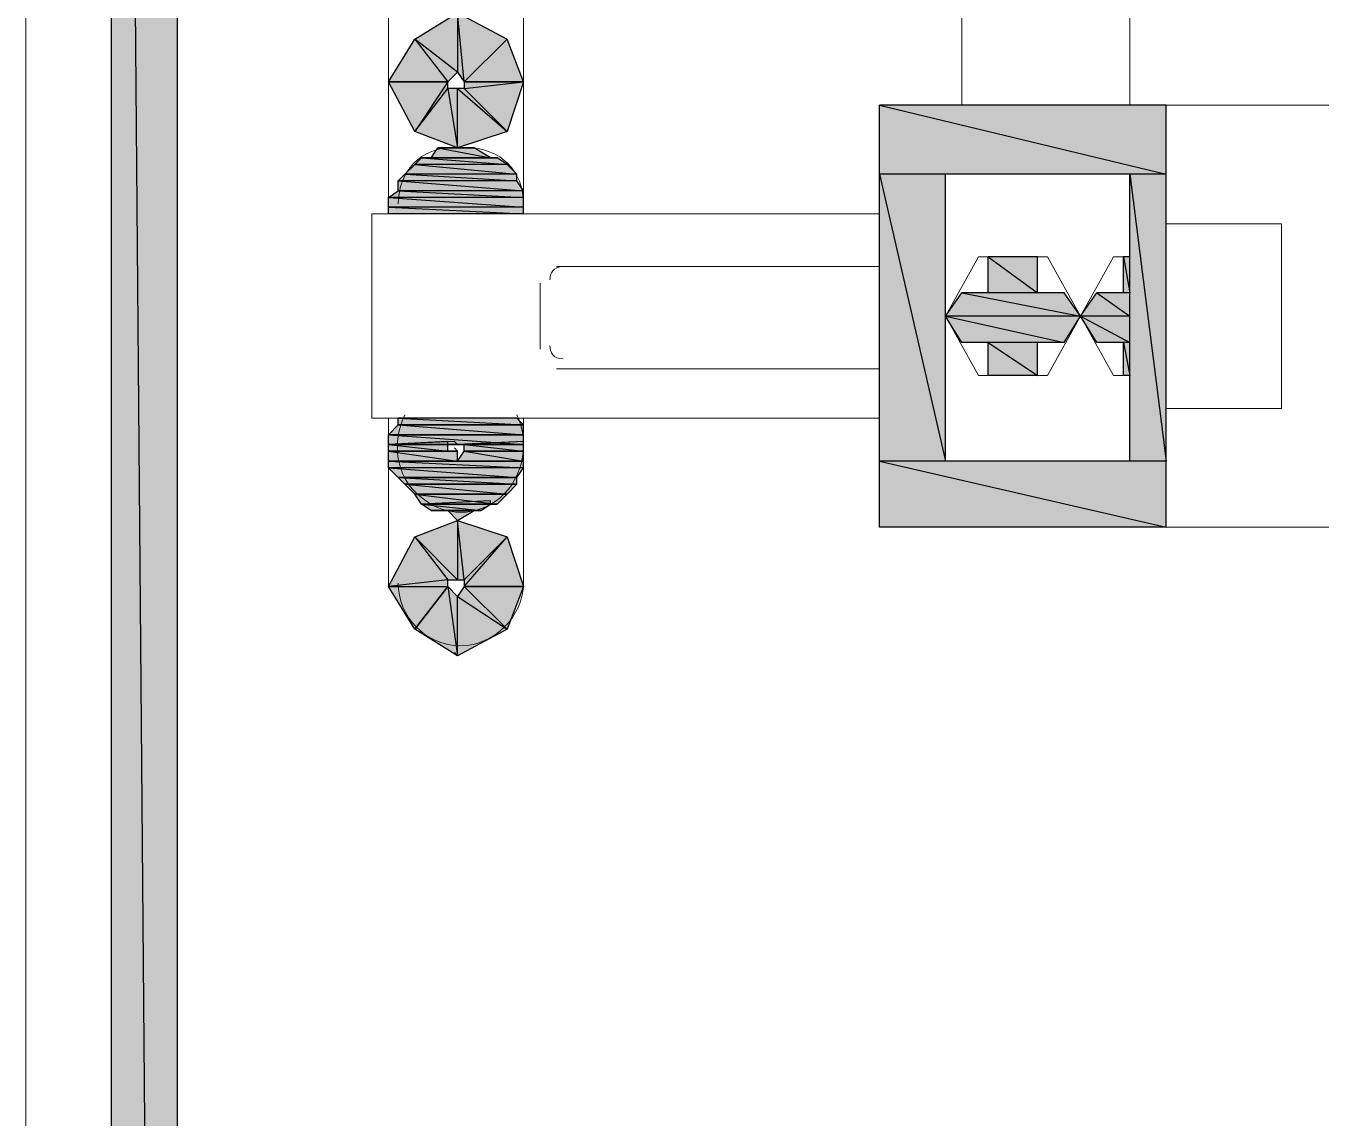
# Model space of a CAD drawing. Header units: millimetres. Extents: x 53 to 176, y -29 to 32.
# Drawn here: x 112.392 to 112.941, y -15.066 to -14.604 of the extents above; entities that cross this region are included whole.
import ezdxf

# ---------------------------------------------------------------- set-up
doc = ezdxf.new("R2010")
doc.units = ezdxf.units.MM
doc.layers.add('15 - Quadro de medição', color=6, linetype='Continuous')

msp = doc.modelspace()

# ---------------------------------------------------------------- hatches: boundary and pattern name
at = {"layer": '15 - Quadro de medição', "true_color": 0x000007}
h = msp.add_hatch(color=7, dxfattribs=at)
h.paths.add_polyline_path([(112.45599, -13.39693), (112.42805, -13.39693), (112.45599, -16.73937)])
h.paths.add_polyline_path([(112.42805, -13.39693), (112.45599, -16.73937), (112.42805, -16.73937)])
h = msp.add_hatch(color=7, dxfattribs=at)
h.paths.add_polyline_path([(112.60265, -14.62747), (112.59567, -14.60931), (112.57751, -14.62747)])
h.paths.add_polyline_path([(112.59567, -14.60931), (112.57751, -14.62747), (112.57471, -14.59814)])
h.paths.add_polyline_path([(112.57751, -14.62747), (112.57471, -14.59814), (112.57471, -14.62328)])
h.paths.add_polyline_path([(112.57471, -14.59814), (112.57471, -14.62328), (112.55656, -14.60931)])
h.paths.add_polyline_path([(112.57471, -14.62328), (112.55656, -14.60931), (112.57052, -14.62747)])
h.paths.add_polyline_path([(112.55656, -14.60931), (112.57052, -14.62747), (112.54538, -14.62747)])
h = msp.add_hatch(color=7, dxfattribs=at)
h.paths.add_polyline_path([(112.54538, -14.62747), (112.57052, -14.62747), (112.55656, -14.64842)])
h.paths.add_polyline_path([(112.57052, -14.62747), (112.55656, -14.64842), (112.57052, -14.63027)])
h.paths.add_polyline_path([(112.55656, -14.64842), (112.57052, -14.63027), (112.57471, -14.65541)])
h.paths.add_polyline_path([(112.57052, -14.63027), (112.57471, -14.65541), (112.57471, -14.63027)])
h.paths.add_polyline_path([(112.57471, -14.65541), (112.57471, -14.63027), (112.59567, -14.64842)])
h.paths.add_polyline_path([(112.57471, -14.63027), (112.59567, -14.64842), (112.57751, -14.63027)])
h.paths.add_polyline_path([(112.59567, -14.64842), (112.57751, -14.63027), (112.60265, -14.62747)])
h.paths.add_polyline_path([(112.57751, -14.63027), (112.60265, -14.62747), (112.57751, -14.62747)])
h = msp.add_hatch(color=7, dxfattribs=at)
h.paths.add_polyline_path([(112.87502, -14.63725), (112.7535, -14.63725), (112.87502, -14.66658)])
h.paths.add_polyline_path([(112.7535, -14.63725), (112.87502, -14.66658), (112.7535, -14.66658)])
h = msp.add_hatch(color=7, dxfattribs=at)
h.paths.add_polyline_path([(112.5817, -14.65541), (112.56633, -14.65541), (112.58868, -14.6596)])
h.paths.add_polyline_path([(112.56633, -14.65541), (112.58868, -14.6596), (112.56354, -14.6596)])
h = msp.add_hatch(color=7, dxfattribs=at)
h.paths.add_polyline_path([(112.59147, -14.6596), (112.55935, -14.6596), (112.59567, -14.66239)])
h.paths.add_polyline_path([(112.55935, -14.6596), (112.59567, -14.66239), (112.55656, -14.66239)])
h = msp.add_hatch(color=7, dxfattribs=at)
h.paths.add_polyline_path([(112.59986, -14.66658), (112.55237, -14.66658), (112.59986, -14.66937)])
h.paths.add_polyline_path([(112.55237, -14.66658), (112.59986, -14.66937), (112.54957, -14.66937)])
h = msp.add_hatch(color=7, dxfattribs=at)
h.paths.add_polyline_path([(112.59567, -14.66239), (112.55656, -14.66239), (112.59986, -14.66658)])
h.paths.add_polyline_path([(112.55656, -14.66239), (112.59986, -14.66658), (112.55237, -14.66658)])
h = msp.add_hatch(color=7, dxfattribs=at)
h.paths.add_polyline_path([(112.78143, -14.66658), (112.7535, -14.66658), (112.78143, -14.7881)])
h.paths.add_polyline_path([(112.7535, -14.66658), (112.78143, -14.7881), (112.7535, -14.7881)])
h = msp.add_hatch(color=7, dxfattribs=at)
h.paths.add_polyline_path([(112.87502, -14.66658), (112.85965, -14.66658), (112.87502, -14.7881)])
h.paths.add_polyline_path([(112.85965, -14.66658), (112.87502, -14.7881), (112.85965, -14.7881)])
h = msp.add_hatch(color=7, dxfattribs=at)
h.paths.add_polyline_path([(112.59986, -14.66937), (112.54957, -14.66937), (112.60265, -14.67356)])
h.paths.add_polyline_path([(112.54957, -14.66937), (112.60265, -14.67356), (112.54957, -14.67356)])
h = msp.add_hatch(color=7, dxfattribs=at)
h.paths.add_polyline_path([(112.60265, -14.67356), (112.54957, -14.67356), (112.60265, -14.67636)])
h.paths.add_polyline_path([(112.54957, -14.67356), (112.60265, -14.67636), (112.54538, -14.67636)])
h = msp.add_hatch(color=7, dxfattribs=at)
h.paths.add_polyline_path([(112.60265, -14.67636), (112.54538, -14.67636), (112.60265, -14.68055)])
h.paths.add_polyline_path([(112.54538, -14.67636), (112.60265, -14.68055), (112.54538, -14.68055)])
h = msp.add_hatch(color=7, dxfattribs=at)
h.paths.add_polyline_path([(112.60265, -14.68055), (112.54538, -14.68055), (112.60265, -14.68334)])
h.paths.add_polyline_path([(112.54538, -14.68055), (112.60265, -14.68334), (112.54538, -14.68334)])
h = msp.add_hatch(color=7, dxfattribs=at)
h.paths.add_polyline_path([(112.82054, -14.7015), (112.79959, -14.7015), (112.82054, -14.71686)])
h.paths.add_polyline_path([(112.79959, -14.7015), (112.82054, -14.71686), (112.79959, -14.71686)])
h = msp.add_hatch(color=7, dxfattribs=at)
h.paths.add_polyline_path([(112.85965, -14.7015), (112.85686, -14.7015), (112.85965, -14.71686)])
h.paths.add_polyline_path([(112.85686, -14.7015), (112.85965, -14.71686), (112.85686, -14.71686)])
h = msp.add_hatch(color=7, dxfattribs=at)
h.paths.add_polyline_path([(112.83172, -14.71686), (112.78842, -14.71686), (112.8387, -14.72664)])
h.paths.add_polyline_path([(112.78842, -14.71686), (112.8387, -14.72664), (112.78143, -14.72664)])
h = msp.add_hatch(color=7, dxfattribs=at)
h.paths.add_polyline_path([(112.85965, -14.71686), (112.84568, -14.71686), (112.85965, -14.72664)])
h.paths.add_polyline_path([(112.84568, -14.71686), (112.85965, -14.72664), (112.8387, -14.72664)])
h = msp.add_hatch(color=7, dxfattribs=at)
h.paths.add_polyline_path([(112.8387, -14.72664), (112.78143, -14.72664), (112.83172, -14.73782)])
h.paths.add_polyline_path([(112.78143, -14.72664), (112.83172, -14.73782), (112.78842, -14.73782)])
h = msp.add_hatch(color=7, dxfattribs=at)
h.paths.add_polyline_path([(112.85965, -14.72664), (112.8387, -14.72664), (112.85965, -14.73782)])
h.paths.add_polyline_path([(112.8387, -14.72664), (112.85965, -14.73782), (112.84568, -14.73782)])
h = msp.add_hatch(color=7, dxfattribs=at)
h.paths.add_polyline_path([(112.82054, -14.73782), (112.79959, -14.73782), (112.82054, -14.75178)])
h.paths.add_polyline_path([(112.79959, -14.73782), (112.82054, -14.75178), (112.79959, -14.75178)])
h = msp.add_hatch(color=7, dxfattribs=at)
h.paths.add_polyline_path([(112.85965, -14.73782), (112.85686, -14.73782), (112.85965, -14.75178)])
h.paths.add_polyline_path([(112.85686, -14.73782), (112.85965, -14.75178), (112.85686, -14.75178)])
h = msp.add_hatch(color=7, dxfattribs=at)
h.paths.add_polyline_path([(112.59986, -14.76994), (112.54957, -14.76994), (112.60265, -14.77273)])
h.paths.add_polyline_path([(112.54957, -14.76994), (112.60265, -14.77273), (112.54957, -14.77273)])
h.paths.add_polyline_path([(112.60265, -14.77273), (112.54957, -14.77273)])
h.paths.add_polyline_path([(112.54957, -14.77273), (112.60265, -14.77273)])
h = msp.add_hatch(color=7, dxfattribs=at)
h.paths.add_polyline_path([(112.60265, -14.77273), (112.54957, -14.77273), (112.60265, -14.77692)])
h.paths.add_polyline_path([(112.54957, -14.77273), (112.60265, -14.77692), (112.54538, -14.77692)])
h.paths.add_polyline_path([(112.60265, -14.77692), (112.54538, -14.77692)])
h.paths.add_polyline_path([(112.54538, -14.77692), (112.60265, -14.77692)])
h = msp.add_hatch(color=7, dxfattribs=at)
h.paths.add_polyline_path([(112.60265, -14.77692), (112.54538, -14.77692), (112.60265, -14.78111)])
h.paths.add_polyline_path([(112.54538, -14.77692), (112.60265, -14.78111), (112.54538, -14.78111)])
h = msp.add_hatch(color=7, dxfattribs=at)
h.paths.add_polyline_path([(112.54538, -14.78111), (112.57471, -14.78111), (112.57332, -14.77972)])
h.paths.add_polyline_path([(112.57471, -14.78111), (112.57332, -14.77972), (112.54538, -14.78111)])
h = msp.add_hatch(color=7, dxfattribs=at)
h.paths.add_polyline_path([(112.54538, -14.78111), (112.57471, -14.78111), (112.57332, -14.77972)])
h.paths.add_polyline_path([(112.57471, -14.78111), (112.57332, -14.77972), (112.54538, -14.78111)])
h = msp.add_hatch(color=7, dxfattribs=at)
h.paths.add_polyline_path([(112.54538, -14.78111), (112.57471, -14.78111), (112.57332, -14.77972)])
h.paths.add_polyline_path([(112.57471, -14.78111), (112.57332, -14.77972), (112.54538, -14.78111)])
h = msp.add_hatch(color=7, dxfattribs=at)
h.paths.add_polyline_path([(112.57052, -14.78111), (112.57052, -14.77972), (112.54538, -14.78111)])
h.paths.add_polyline_path([(112.57052, -14.78111), (112.54538, -14.78111), (112.57471, -14.78111)])
h = msp.add_hatch(color=7, dxfattribs=at)
h.paths.add_polyline_path([(112.54538, -14.78111), (112.57052, -14.78111), (112.57052, -14.77972)])
h.paths.add_polyline_path([(112.57052, -14.78111), (112.57052, -14.77972), (112.54538, -14.78111)])
h = msp.add_hatch(color=7, dxfattribs=at)
h.paths.add_polyline_path([(112.54538, -14.78111), (112.57052, -14.78111), (112.57052, -14.77972)])
h.paths.add_polyline_path([(112.57052, -14.78111), (112.57052, -14.77972), (112.54538, -14.78111)])
h.paths.add_polyline_path([(112.57052, -14.78111), (112.54538, -14.78111)])
h.paths.add_polyline_path([(112.54538, -14.78111), (112.57052, -14.78111), (112.57052, -14.77972)])
h = msp.add_hatch(color=7, dxfattribs=at)
h.paths.add_polyline_path([(112.54538, -14.78111), (112.57052, -14.78111), (112.57052, -14.77972)])
h.paths.add_polyline_path([(112.57052, -14.78111), (112.57052, -14.77972), (112.54538, -14.78111)])
h = msp.add_hatch(color=7, dxfattribs=at)
h.paths.add_polyline_path([(112.57052, -14.78111), (112.54538, -14.78111), (112.57052, -14.78391)])
h.paths.add_polyline_path([(112.54538, -14.78111), (112.57052, -14.78391), (112.54538, -14.78391)])
h = msp.add_hatch(color=7, dxfattribs=at)
h.paths.add_polyline_path([(112.57471, -14.78111), (112.60265, -14.78111), (112.60265, -14.77972)])
h.paths.add_polyline_path([(112.60265, -14.78111), (112.60265, -14.77972), (112.57471, -14.78111)])
h = msp.add_hatch(color=7, dxfattribs=at)
h.paths.add_polyline_path([(112.57751, -14.78111), (112.60265, -14.78111), (112.60265, -14.77972)])
h.paths.add_polyline_path([(112.60265, -14.78111), (112.60265, -14.77972), (112.57751, -14.78111)])
h = msp.add_hatch(color=7, dxfattribs=at)
h.paths.add_polyline_path([(112.57751, -14.78111), (112.60265, -14.78111), (112.60265, -14.77972)])
h.paths.add_polyline_path([(112.60265, -14.78111), (112.60265, -14.77972), (112.57751, -14.78111)])
h = msp.add_hatch(color=7, dxfattribs=at)
h.paths.add_polyline_path([(112.57751, -14.78111), (112.60265, -14.78111), (112.60265, -14.77972)])
h.paths.add_polyline_path([(112.60265, -14.78111), (112.60265, -14.77972), (112.57751, -14.78111)])
h = msp.add_hatch(color=7, dxfattribs=at)
h.paths.add_polyline_path([(112.57751, -14.78111), (112.60265, -14.78111), (112.60265, -14.77972)])
h.paths.add_polyline_path([(112.60265, -14.78111), (112.60265, -14.77972), (112.57751, -14.78111)])
h = msp.add_hatch(color=7, dxfattribs=at)
h.paths.add_polyline_path([(112.57751, -14.78111), (112.60265, -14.78111), (112.60265, -14.77972)])
h.paths.add_polyline_path([(112.60265, -14.78111), (112.60265, -14.77972), (112.57751, -14.78111)])
h = msp.add_hatch(color=7, dxfattribs=at)
h.paths.add_polyline_path([(112.60265, -14.78111), (112.57751, -14.78111), (112.60265, -14.78391)])
h.paths.add_polyline_path([(112.57751, -14.78111), (112.60265, -14.78391), (112.57751, -14.78391)])
h = msp.add_hatch(color=7, dxfattribs=at)
h.paths.add_polyline_path([(112.57471, -14.78391), (112.57332, -14.78391), (112.54538, -14.78391)])
h.paths.add_polyline_path([(112.57471, -14.78391), (112.54538, -14.78391), (112.57052, -14.78391)])
h = msp.add_hatch(color=7, dxfattribs=at)
h.paths.add_polyline_path([(112.54538, -14.78391), (112.57471, -14.78391), (112.57332, -14.78391)])
h.paths.add_polyline_path([(112.57471, -14.78391), (112.57332, -14.78391), (112.54538, -14.78391)])
h = msp.add_hatch(color=7, dxfattribs=at)
h.paths.add_polyline_path([(112.57471, -14.78391), (112.54538, -14.78391), (112.57471, -14.7881)])
h.paths.add_polyline_path([(112.54538, -14.78391), (112.57471, -14.7881), (112.54538, -14.7881)])
h = msp.add_hatch(color=7, dxfattribs=at)
h.paths.add_polyline_path([(112.60265, -14.78391), (112.57751, -14.78391), (112.60265, -14.7881)])
h.paths.add_polyline_path([(112.57751, -14.78391), (112.60265, -14.7881), (112.57471, -14.7881)])
h = msp.add_hatch(color=7, dxfattribs=at)
h.paths.add_polyline_path([(112.54538, -14.7881), (112.57471, -14.7881), (112.57332, -14.7881)])
h.paths.add_polyline_path([(112.57471, -14.7881), (112.57332, -14.7881), (112.54538, -14.7881)])
h = msp.add_hatch(color=7, dxfattribs=at)
h.paths.add_polyline_path([(112.60265, -14.7881), (112.54538, -14.7881), (112.60265, -14.79089)])
h.paths.add_polyline_path([(112.54538, -14.7881), (112.60265, -14.79089), (112.54538, -14.79089)])
h = msp.add_hatch(color=7, dxfattribs=at)
h.paths.add_polyline_path([(112.60265, -14.79089), (112.54538, -14.79089), (112.59986, -14.79508)])
h.paths.add_polyline_path([(112.54538, -14.79089), (112.59986, -14.79508), (112.54957, -14.79508)])
h.paths.add_polyline_path([(112.59986, -14.79508), (112.54957, -14.79508)])
h.paths.add_polyline_path([(112.54957, -14.79508), (112.59986, -14.79508), (112.59846, -14.79508)])
h = msp.add_hatch(color=7, dxfattribs=at)
h.paths.add_polyline_path([(112.87502, -14.7881), (112.7535, -14.7881), (112.87502, -14.81603)])
h.paths.add_polyline_path([(112.7535, -14.7881), (112.87502, -14.81603), (112.7535, -14.81603)])
h = msp.add_hatch(color=7, dxfattribs=at)
h.paths.add_polyline_path([(112.59986, -14.79508), (112.54957, -14.79508), (112.59986, -14.79788)])
h.paths.add_polyline_path([(112.54957, -14.79508), (112.59986, -14.79788), (112.55237, -14.79788)])
h.paths.add_polyline_path([(112.59986, -14.79788), (112.55237, -14.79788)])
h.paths.add_polyline_path([(112.55237, -14.79788), (112.59986, -14.79788), (112.59846, -14.79788)])
h = msp.add_hatch(color=7, dxfattribs=at)
h.paths.add_polyline_path([(112.59986, -14.79788), (112.55237, -14.79788), (112.59567, -14.80207)])
h.paths.add_polyline_path([(112.55237, -14.79788), (112.59567, -14.80207), (112.55656, -14.80207)])
h.paths.add_polyline_path([(112.59567, -14.80207), (112.55656, -14.80207)])
h.paths.add_polyline_path([(112.55656, -14.80207), (112.59567, -14.80207)])
h = msp.add_hatch(color=7, dxfattribs=at)
h.paths.add_polyline_path([(112.59567, -14.80207), (112.55656, -14.80207), (112.59147, -14.80626)])
h.paths.add_polyline_path([(112.55656, -14.80207), (112.59147, -14.80626), (112.55935, -14.80626)])
h = msp.add_hatch(color=7, dxfattribs=at)
h.paths.add_polyline_path([(112.58868, -14.80626), (112.58868, -14.80486), (112.55935, -14.80626)])
h.paths.add_polyline_path([(112.58868, -14.80626), (112.55935, -14.80626), (112.59147, -14.80626)])
h = msp.add_hatch(color=7, dxfattribs=at)
h.paths.add_polyline_path([(112.58868, -14.80626), (112.55935, -14.80626), (112.58449, -14.80905)])
h.paths.add_polyline_path([(112.55935, -14.80626), (112.58449, -14.80905), (112.56354, -14.80905)])
h.paths.add_polyline_path([(112.58449, -14.80905), (112.56354, -14.80905)])
h.paths.add_polyline_path([(112.56354, -14.80905), (112.58449, -14.80905)])
h = msp.add_hatch(color=7, dxfattribs=at)
h.paths.add_polyline_path([(112.58449, -14.80905), (112.56354, -14.80905), (112.5817, -14.80905)])
h.paths.add_polyline_path([(112.56354, -14.80905), (112.5817, -14.80905), (112.57052, -14.80905)])
h.paths.add_polyline_path([(112.5817, -14.80905), (112.57052, -14.80905), (112.57471, -14.81324)])
h = msp.add_hatch(color=7, dxfattribs=at)
h.paths.add_polyline_path([(112.60265, -14.84118), (112.57751, -14.84118), (112.59567, -14.82022)])
h.paths.add_polyline_path([(112.57751, -14.84118), (112.59567, -14.82022), (112.57751, -14.83838)])
h.paths.add_polyline_path([(112.59567, -14.82022), (112.57751, -14.83838), (112.57471, -14.81324)])
h.paths.add_polyline_path([(112.57751, -14.83838), (112.57471, -14.81324), (112.57471, -14.83838)])
h.paths.add_polyline_path([(112.57471, -14.81324), (112.57471, -14.83838), (112.55656, -14.82022)])
h.paths.add_polyline_path([(112.57471, -14.83838), (112.55656, -14.82022), (112.57052, -14.83838)])
h.paths.add_polyline_path([(112.55656, -14.82022), (112.57052, -14.83838), (112.54538, -14.84118)])
h.paths.add_polyline_path([(112.57052, -14.83838), (112.54538, -14.84118), (112.57052, -14.84118)])
h.paths.add_polyline_path([(112.54538, -14.84118), (112.57052, -14.84118), (112.55656, -14.85933)])
h = msp.add_hatch(color=7, dxfattribs=at)
h.paths.add_polyline_path([(112.55656, -14.85933), (112.57052, -14.84118), (112.57471, -14.87051)])
h.paths.add_polyline_path([(112.57052, -14.84118), (112.57471, -14.87051), (112.57471, -14.84537)])
h.paths.add_polyline_path([(112.57471, -14.87051), (112.57471, -14.84537), (112.59567, -14.85933)])
h.paths.add_polyline_path([(112.57471, -14.84537), (112.59567, -14.85933), (112.57751, -14.84118)])
h.paths.add_polyline_path([(112.59567, -14.85933), (112.57751, -14.84118), (112.60265, -14.84118)])

# ---------------------------------------------------------------- linework, layer by layer
at = {"layer": '15 - Quadro de medição', "color": 7, "linetype": 'Continuous', "lineweight": 20, "true_color": 0x000007}
for points in [[(112.39174, -13.03237), (114.24803, -13.03237), (114.24803, -16.73937), (112.39174, -16.73937)], [(113.32198, -14.63725), (113.89325, -14.63725), (113.89325, -14.81603), (112.7535, -14.81603), (112.7535, -14.63725)], [(112.87502, -14.76575), (112.9239, -14.76575), (112.9239, -14.68753), (112.87502, -14.68753)], [(112.7954, -14.7015), (112.78143, -14.72664), (112.7954, -14.75178), (112.82473, -14.75178), (112.8387, -14.72664), (112.82473, -14.7015)]]:
    msp.add_lwpolyline(points, close=True, dxfattribs=at)
for points in [[(112.45599, -16.73937), (112.45599, -13.18183), (112.45599, -13.18183)], [(114.24803, -13.26144), (114.24803, -16.73937), (112.39174, -16.73937), (112.39174, -13.26144)], [(112.42805, -13.39693), (112.42805, -16.73937), (112.45599, -16.73937), (112.41269, -16.73937)], [(112.54538, -14.68334), (112.54538, -13.77545), (112.54538, -13.77545)], [(112.60265, -13.77545), (112.60265, -14.68334), (112.60265, -14.68334)], [(112.85965, -14.63725), (112.85965, -14.29085), (112.85965, -14.29085)], [(112.78842, -14.63725), (112.78842, -14.52271), (112.85965, -14.52271)], [(112.87502, -14.63725), (112.87502, -14.81603), (112.87502, -14.81603)], [(112.57751, -14.65541), (112.57471, -14.65541), (112.57052, -14.65541)], [(112.85965, -14.66658), (112.78143, -14.66658), (112.78143, -14.7881), (112.85965, -14.7881)], [(112.85965, -14.66658), (112.85965, -14.7881), (112.85965, -14.7881)], [(112.7535, -14.68334), (112.5384, -14.68334), (112.5384, -14.76994), (112.7535, -14.76994)], [(112.5384, -14.68334), (112.64595, -14.68334), (112.64595, -14.68334)], [(112.54538, -14.68055), (112.54538, -14.68334), (112.54538, -14.68334)], [(112.60265, -14.68334), (112.60265, -14.68055), (112.60265, -14.68055)], [(112.61662, -14.70569), (112.7535, -14.70569), (112.7535, -14.70569)], [(112.79959, -14.7015), (112.79959, -14.71686), (112.79959, -14.71686)], [(112.82054, -14.7015), (112.82054, -14.71686), (112.82054, -14.71686)], [(112.85965, -14.7015), (112.85267, -14.7015), (112.8387, -14.72664), (112.85267, -14.75178), (112.85965, -14.75178)], [(112.85267, -14.7015), (112.85686, -14.7015), (112.85686, -14.71686)], [(112.60963, -14.74061), (112.60963, -14.71267), (112.60963, -14.71267)], [(112.78842, -14.71686), (112.79959, -14.71686), (112.79959, -14.71686)], [(112.82054, -14.71686), (112.83172, -14.71686), (112.83172, -14.71686)], [(112.84568, -14.71686), (112.85686, -14.71686), (112.85686, -14.71686)], [(112.78842, -14.73782), (112.79959, -14.73782), (112.79959, -14.73782)], [(112.79959, -14.73782), (112.79959, -14.75178), (112.79959, -14.75178)], [(112.82054, -14.73782), (112.82054, -14.75178), (112.82054, -14.75178)], [(112.82054, -14.73782), (112.83172, -14.73782), (112.83172, -14.73782)], [(112.84568, -14.73782), (112.85686, -14.73782), (112.85686, -14.73782)], [(112.85686, -14.73782), (112.85686, -14.75178), (112.85686, -14.75178)], [(112.7535, -14.74899), (112.61662, -14.74899), (112.61662, -14.74899)], [(112.54538, -14.84118), (112.54538, -14.76994), (112.54538, -14.76994)], [(112.60265, -14.76994), (112.60265, -14.84118), (112.60265, -14.84118)], [(112.57471, -14.78391), (112.57332, -14.78251), (112.57332, -14.78251)], [(112.57471, -14.87051), (112.57332, -14.86911), (112.57332, -14.86911)]]:
    msp.add_lwpolyline(points, dxfattribs=at)
at = {"layer": '15 - Quadro de medição', "color": 7, "linetype": 'Continuous', "lineweight": -2, "true_color": 0x000007}
for points in [[(112.45599, -13.39693), (112.42805, -13.39693), (112.45599, -16.73937)], [(112.42805, -13.39693), (112.45599, -16.73937), (112.42805, -16.73937)], [(112.57471, -14.59814), (112.57471, -14.62328), (112.55656, -14.60931)], [(112.59567, -14.60931), (112.57751, -14.62747), (112.57471, -14.59814)], [(112.57751, -14.62747), (112.57471, -14.59814), (112.57471, -14.62328)], [(112.55656, -14.60931), (112.57052, -14.62747), (112.54538, -14.62747)], [(112.57471, -14.62328), (112.55656, -14.60931), (112.57052, -14.62747)], [(112.60265, -14.62747), (112.59567, -14.60931), (112.57751, -14.62747)], [(112.54538, -14.62747), (112.57052, -14.62747), (112.55656, -14.64842)], [(112.57052, -14.62747), (112.55656, -14.64842), (112.57052, -14.63027)], [(112.59567, -14.64842), (112.57751, -14.63027), (112.60265, -14.62747)], [(112.57751, -14.63027), (112.60265, -14.62747), (112.57751, -14.62747)], [(112.55656, -14.64842), (112.57052, -14.63027), (112.57471, -14.65541)], [(112.57052, -14.63027), (112.57471, -14.65541), (112.57471, -14.63027)], [(112.57471, -14.65541), (112.57471, -14.63027), (112.59567, -14.64842)], [(112.57471, -14.63027), (112.59567, -14.64842), (112.57751, -14.63027)], [(112.87502, -14.63725), (112.7535, -14.63725), (112.87502, -14.66658)], [(112.7535, -14.63725), (112.87502, -14.66658), (112.7535, -14.66658)], [(112.56633, -14.65541), (112.58868, -14.6596), (112.56354, -14.6596)], [(112.57052, -14.65541), (112.5817, -14.65541), (112.56633, -14.65541)], [(112.5817, -14.65541), (112.56633, -14.65541), (112.58868, -14.6596)], [(112.57751, -14.65541), (112.57052, -14.65541), (112.5817, -14.65541)], [(112.55935, -14.6596), (112.59567, -14.66239), (112.55656, -14.66239)], [(112.56354, -14.6596), (112.59147, -14.6596), (112.55935, -14.6596)], [(112.59147, -14.6596), (112.55935, -14.6596), (112.59567, -14.66239)], [(112.58868, -14.6596), (112.56354, -14.6596), (112.59147, -14.6596)], [(112.55237, -14.66658), (112.59986, -14.66937), (112.54957, -14.66937)], [(112.55656, -14.66239), (112.59986, -14.66658), (112.55237, -14.66658)], [(112.59986, -14.66658), (112.55237, -14.66658), (112.59986, -14.66937)], [(112.59567, -14.66239), (112.55656, -14.66239), (112.59986, -14.66658)], [(112.78143, -14.66658), (112.7535, -14.66658), (112.78143, -14.7881)], [(112.7535, -14.66658), (112.78143, -14.7881), (112.7535, -14.7881)], [(112.87502, -14.66658), (112.85965, -14.66658), (112.87502, -14.7881)], [(112.85965, -14.66658), (112.87502, -14.7881), (112.85965, -14.7881)], [(112.59986, -14.66937), (112.54957, -14.66937), (112.60265, -14.67356)], [(112.54957, -14.66937), (112.60265, -14.67356), (112.54957, -14.67356)], [(112.54957, -14.67356), (112.60265, -14.67636), (112.54538, -14.67636)], [(112.60265, -14.67636), (112.54538, -14.67636), (112.60265, -14.68055)], [(112.54538, -14.67636), (112.60265, -14.68055), (112.54538, -14.68055)], [(112.60265, -14.67356), (112.54957, -14.67356), (112.60265, -14.67636)], [(112.60265, -14.68055), (112.54538, -14.68055), (112.60265, -14.68334)], [(112.54538, -14.68055), (112.60265, -14.68334), (112.54538, -14.68334)], [(112.82054, -14.7015), (112.79959, -14.7015), (112.82054, -14.71686)], [(112.79959, -14.7015), (112.82054, -14.71686), (112.79959, -14.71686)], [(112.85965, -14.7015), (112.85686, -14.7015), (112.85965, -14.71686)], [(112.85686, -14.7015), (112.85965, -14.71686), (112.85686, -14.71686)], [(112.78842, -14.71686), (112.8387, -14.72664), (112.78143, -14.72664)], [(112.83172, -14.71686), (112.78842, -14.71686), (112.8387, -14.72664)], [(112.84568, -14.71686), (112.85965, -14.72664), (112.8387, -14.72664)], [(112.85965, -14.71686), (112.84568, -14.71686), (112.85965, -14.72664)], [(112.8387, -14.72664), (112.78143, -14.72664), (112.83172, -14.73782)], [(112.78143, -14.72664), (112.83172, -14.73782), (112.78842, -14.73782)], [(112.85965, -14.72664), (112.8387, -14.72664), (112.85965, -14.73782)], [(112.8387, -14.72664), (112.85965, -14.73782), (112.84568, -14.73782)], [(112.82054, -14.73782), (112.79959, -14.73782), (112.82054, -14.75178)], [(112.79959, -14.73782), (112.82054, -14.75178), (112.79959, -14.75178)], [(112.85965, -14.73782), (112.85686, -14.73782), (112.85965, -14.75178)], [(112.85686, -14.73782), (112.85965, -14.75178), (112.85686, -14.75178)], [(112.59986, -14.76994), (112.54957, -14.76994), (112.60265, -14.77273)], [(112.54957, -14.76994), (112.60265, -14.77273), (112.54957, -14.77273)], [(112.54957, -14.77273), (112.60265, -14.77692), (112.54538, -14.77692)], [(112.60265, -14.77692), (112.54538, -14.77692)], [(112.54538, -14.77692), (112.60265, -14.77692), (112.60265, -14.77692)], [(112.60265, -14.77692), (112.54538, -14.77692), (112.60265, -14.78111)], [(112.54538, -14.77692), (112.60265, -14.78111), (112.54538, -14.78111)], [(112.60265, -14.77273), (112.54957, -14.77273)], [(112.54957, -14.77273), (112.60265, -14.77273), (112.60265, -14.77273)], [(112.60265, -14.77273), (112.54957, -14.77273), (112.60265, -14.77692)], [(112.54538, -14.78111), (112.57471, -14.78111), (112.57332, -14.77972)], [(112.57471, -14.78111), (112.57332, -14.77972), (112.54538, -14.78111)], [(112.54538, -14.78111), (112.57471, -14.78111), (112.57332, -14.77972)], [(112.57471, -14.78111), (112.57332, -14.77972), (112.54538, -14.78111)], [(112.54538, -14.78111), (112.57471, -14.78111), (112.57332, -14.77972)], [(112.57471, -14.78111), (112.57332, -14.77972), (112.54538, -14.78111)], [(112.57052, -14.78111), (112.57052, -14.77972), (112.54538, -14.78111)], [(112.54538, -14.78111), (112.57052, -14.78111), (112.57052, -14.77972)], [(112.57052, -14.78111), (112.57052, -14.77972), (112.54538, -14.78111)], [(112.54538, -14.78111), (112.57052, -14.78111), (112.57052, -14.77972)], [(112.57052, -14.78111), (112.57052, -14.77972), (112.54538, -14.78111)], [(112.54538, -14.78111), (112.57052, -14.78111), (112.57052, -14.77972)], [(112.54538, -14.78111), (112.57052, -14.78111), (112.57052, -14.77972)], [(112.57052, -14.78111), (112.57052, -14.77972), (112.54538, -14.78111)], [(112.57052, -14.78111), (112.54538, -14.78111), (112.57471, -14.78111)], [(112.57052, -14.78111), (112.54538, -14.78111)], [(112.57052, -14.78111), (112.54538, -14.78111), (112.57052, -14.78391)], [(112.54538, -14.78111), (112.57052, -14.78391), (112.54538, -14.78391)], [(112.57471, -14.78111), (112.60265, -14.78111), (112.60265, -14.77972)], [(112.60265, -14.78111), (112.60265, -14.77972), (112.57471, -14.78111)], [(112.60265, -14.78111), (112.57471, -14.78111)], [(112.57471, -14.78111), (112.60265, -14.78111), (112.57751, -14.78111)], [(112.57751, -14.78111), (112.60265, -14.78111), (112.60265, -14.77972)], [(112.60265, -14.78111), (112.60265, -14.77972), (112.57751, -14.78111)], [(112.57751, -14.78111), (112.60265, -14.78111), (112.60265, -14.77972)], [(112.60265, -14.78111), (112.60265, -14.77972), (112.57751, -14.78111)], [(112.57751, -14.78111), (112.60265, -14.78111), (112.60265, -14.77972)], [(112.60265, -14.78111), (112.60265, -14.77972), (112.57751, -14.78111)], [(112.57751, -14.78111), (112.60265, -14.78111), (112.60265, -14.77972)], [(112.60265, -14.78111), (112.60265, -14.77972), (112.57751, -14.78111)], [(112.57751, -14.78111), (112.60265, -14.78111), (112.60265, -14.77972)], [(112.60265, -14.78111), (112.60265, -14.77972), (112.57751, -14.78111)], [(112.60265, -14.78111), (112.57751, -14.78111), (112.60265, -14.78391)], [(112.57751, -14.78111), (112.60265, -14.78391), (112.57751, -14.78391)], [(112.54538, -14.78391), (112.57052, -14.78391), (112.57052, -14.78391)], [(112.57052, -14.78391), (112.57052, -14.78391), (112.54538, -14.78391)], [(112.57052, -14.78391), (112.54538, -14.78391)], [(112.54538, -14.78391), (112.57052, -14.78391), (112.57052, -14.78391)], [(112.54538, -14.78391), (112.57052, -14.78391), (112.57052, -14.78391)], [(112.57052, -14.78391), (112.57052, -14.78391), (112.54538, -14.78391)], [(112.54538, -14.78391), (112.57052, -14.78391), (112.57052, -14.78391)], [(112.57052, -14.78391), (112.57052, -14.78391), (112.54538, -14.78391)], [(112.54538, -14.78391), (112.57052, -14.78391), (112.57052, -14.78391)], [(112.57052, -14.78391), (112.57052, -14.78391), (112.54538, -14.78391)], [(112.57471, -14.78391), (112.57332, -14.78391), (112.54538, -14.78391)], [(112.57471, -14.78391), (112.54538, -14.78391), (112.57052, -14.78391)], [(112.54538, -14.78391), (112.57471, -14.78391), (112.57332, -14.78391)], [(112.57471, -14.78391), (112.57332, -14.78391), (112.54538, -14.78391)], [(112.57471, -14.78391), (112.54538, -14.78391), (112.57471, -14.7881)], [(112.54538, -14.78391), (112.57471, -14.7881), (112.54538, -14.7881)], [(112.57751, -14.78391), (112.60265, -14.7881), (112.57471, -14.7881)], [(112.57751, -14.78391), (112.60265, -14.78391), (112.60265, -14.78391)], [(112.60265, -14.78391), (112.60265, -14.78391), (112.57751, -14.78391)], [(112.57751, -14.78391), (112.60265, -14.78391), (112.60265, -14.78391)], [(112.60265, -14.78391), (112.60265, -14.78391), (112.57751, -14.78391)], [(112.57751, -14.78391), (112.60265, -14.78391), (112.60265, -14.78391)], [(112.60265, -14.78391), (112.60265, -14.78391), (112.57751, -14.78391)], [(112.60265, -14.78391), (112.57751, -14.78391)], [(112.57751, -14.78391), (112.60265, -14.78391), (112.60265, -14.78391)], [(112.57751, -14.78391), (112.60265, -14.78391), (112.60265, -14.78391)], [(112.60265, -14.78391), (112.60265, -14.78391), (112.57751, -14.78391)], [(112.57751, -14.78391), (112.60265, -14.78391), (112.60265, -14.78391)], [(112.60265, -14.78391), (112.60265, -14.78391), (112.57751, -14.78391)], [(112.57751, -14.78391), (112.60265, -14.78391), (112.60265, -14.78391)], [(112.60265, -14.78391), (112.60265, -14.78391), (112.57751, -14.78391)], [(112.60265, -14.78391), (112.57751, -14.78391), (112.60265, -14.7881)], [(112.54538, -14.7881), (112.57471, -14.7881), (112.57332, -14.7881)], [(112.57471, -14.7881), (112.57332, -14.7881), (112.54538, -14.7881)], [(112.54538, -14.7881), (112.60265, -14.7881), (112.60265, -14.7881)], [(112.60265, -14.7881), (112.60265, -14.7881), (112.54538, -14.7881)], [(112.60265, -14.7881), (112.54538, -14.7881), (112.60265, -14.79089)], [(112.54538, -14.7881), (112.60265, -14.79089), (112.54538, -14.79089)], [(112.60265, -14.79089), (112.54538, -14.79089), (112.59986, -14.79508)], [(112.54538, -14.79089), (112.59986, -14.79508), (112.54957, -14.79508)], [(112.57471, -14.7881), (112.60265, -14.7881), (112.60265, -14.7881)], [(112.60265, -14.7881), (112.60265, -14.7881), (112.57471, -14.7881)], [(112.87502, -14.7881), (112.7535, -14.7881), (112.87502, -14.81603)], [(112.7535, -14.7881), (112.87502, -14.81603), (112.7535, -14.81603)], [(112.59986, -14.79508), (112.54957, -14.79508)], [(112.54957, -14.79508), (112.59986, -14.79508), (112.59846, -14.79508)], [(112.59986, -14.79508), (112.54957, -14.79508), (112.59986, -14.79788)], [(112.54957, -14.79508), (112.59986, -14.79788), (112.55237, -14.79788)], [(112.59986, -14.79788), (112.55237, -14.79788)], [(112.55237, -14.79788), (112.59986, -14.79788), (112.59846, -14.79788)], [(112.59986, -14.79788), (112.55237, -14.79788), (112.59567, -14.80207)], [(112.55237, -14.79788), (112.59567, -14.80207), (112.55656, -14.80207)], [(112.59567, -14.80207), (112.55656, -14.80207)], [(112.55656, -14.80207), (112.59567, -14.80207), (112.59567, -14.80207)], [(112.59567, -14.80207), (112.55656, -14.80207), (112.59147, -14.80626)], [(112.55656, -14.80207), (112.59147, -14.80626), (112.55935, -14.80626)], [(112.58868, -14.80626), (112.58868, -14.80486), (112.55935, -14.80626)], [(112.58868, -14.80626), (112.55935, -14.80626), (112.59147, -14.80626)], [(112.58868, -14.80626), (112.55935, -14.80626), (112.58449, -14.80905)], [(112.55935, -14.80626), (112.58449, -14.80905), (112.56354, -14.80905)], [(112.58449, -14.80905), (112.56354, -14.80905)], [(112.56354, -14.80905), (112.58449, -14.80905), (112.58449, -14.80905)], [(112.58449, -14.80905), (112.56354, -14.80905), (112.5817, -14.80905)], [(112.56354, -14.80905), (112.5817, -14.80905), (112.57052, -14.80905)], [(112.5817, -14.80905), (112.57052, -14.80905), (112.57471, -14.81324)], [(112.57052, -14.80905), (112.5817, -14.80905), (112.5817, -14.80905)], [(112.5817, -14.80905), (112.5817, -14.80905), (112.57052, -14.80905)], [(112.57471, -14.81324), (112.57471, -14.83838), (112.55656, -14.82022)], [(112.59567, -14.82022), (112.57751, -14.83838), (112.57471, -14.81324)], [(112.57751, -14.83838), (112.57471, -14.81324), (112.57471, -14.83838)], [(112.55656, -14.82022), (112.57052, -14.83838), (112.54538, -14.84118)], [(112.57471, -14.83838), (112.55656, -14.82022), (112.57052, -14.83838)], [(112.60265, -14.84118), (112.57751, -14.84118), (112.59567, -14.82022)], [(112.57751, -14.84118), (112.59567, -14.82022), (112.57751, -14.83838)], [(112.57052, -14.83838), (112.54538, -14.84118), (112.57052, -14.84118)], [(112.54538, -14.84118), (112.57052, -14.84118), (112.55656, -14.85933)], [(112.55656, -14.85933), (112.57052, -14.84118), (112.57471, -14.87051)], [(112.57052, -14.84118), (112.57471, -14.87051), (112.57471, -14.84537)], [(112.57471, -14.84537), (112.59567, -14.85933), (112.57751, -14.84118)], [(112.59567, -14.85933), (112.57751, -14.84118), (112.60265, -14.84118)], [(112.57471, -14.87051), (112.57471, -14.84537), (112.59567, -14.85933)]]:
    msp.add_lwpolyline(points, close=True, dxfattribs=at)
at = {"layer": '15 - Quadro de medição', "color": 7, "linetype": 'Continuous', "lineweight": 20, "true_color": 0x000007}
for points in [[(112.57192, -14.65541), (112.55935, -14.65541), (112.54957, -14.66518), (112.54957, -14.67915)], [(112.60265, -14.67915), (112.60265, -14.66518), (112.59287, -14.65541), (112.5789, -14.65541)], [(112.61941, -14.70569), (112.61522, -14.70569), (112.61382, -14.70848), (112.61382, -14.71128)], [(112.61382, -14.73921), (112.61382, -14.74201), (112.61522, -14.7448), (112.61941, -14.7448)], [(112.54957, -14.83978), (112.54957, -14.85375), (112.56075, -14.86632), (112.57611, -14.86632)], [(112.57611, -14.86632), (112.59008, -14.86632), (112.60265, -14.85375), (112.60265, -14.83978)]]:
    msp.add_open_spline(points, degree=3, dxfattribs=at)
msp.add_open_spline([(112.55237, -14.76854), (112.54678, -14.77972), (112.54818, -14.79508), (112.55935, -14.80346), (112.55935, -14.80346), (112.56913, -14.81184), (112.58309, -14.81184), (112.59287, -14.80346), (112.59287, -14.80346), (112.60265, -14.79508), (112.60544, -14.77972), (112.59986, -14.76854)], degree=3, knots=[0, 0, 0, 0, 0.083333, 0.083333, 0.083333, 0.083334, 0.166667, 0.166667, 0.166667, 0.166668, 1, 1, 1, 1], dxfattribs=at)

doc.saveas('drawing.dxf')
